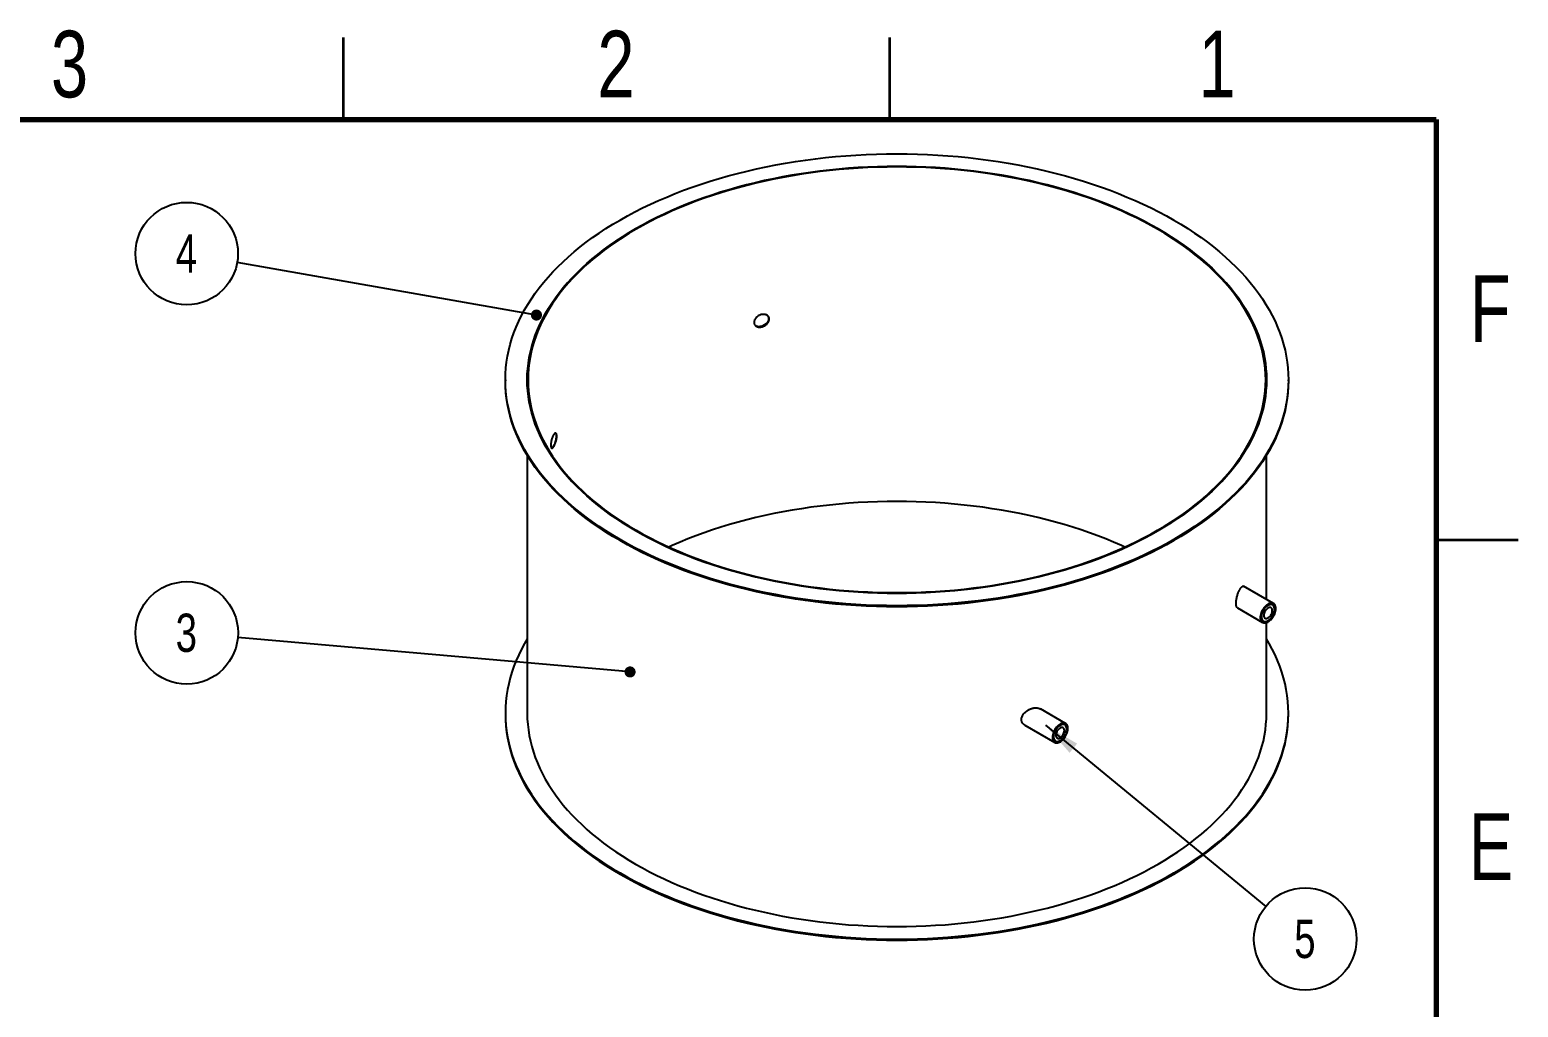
# Model space of a CAD drawing. Header units: millimetres. Extents: x 2 to 418, y 2 to 295.
# Drawn here: x 281.3 to 417.5, y 205.7 to 295.2 of the extents above; entities that cross this region are included whole.
import ezdxf

# ---------------------------------------------------------------- set-up
doc = ezdxf.new("R2010")
doc.units = ezdxf.units.MM
doc.layers.add('RED_DIMENSION', color=1, linetype='Continuous')
doc.styles.add('SLDTEXTSTYLE0', font='TXT', dxfattribs={"width": 0.75})
doc.dimstyles.new('SLDDIMSTYLE0', dxfattribs={"dimtxt": 0.18, "dimasz": 1.016, "dimexe": 0, "dimexo": 0.0625, "dimgap": 0, "dimtad": 0, "dimtih": 1, "dimtoh": 1, "dimdec": 0, "dimrnd": 1e-09, "dimzin": 0, "dimdsep": 46, "dimtxsty": 'Standard', "dimblk1": 'DOT', "dimblk2": 'DOT', "dimsah": 1, "dimcen": 0.09, "dimadec": 0, "dimazin": 0, "dimtfac": 1.016, "dimtdec": 0, "dimtofl": 0, "dimtmove": 0, "dimatfit": 3, "dimldrblk": 'DOT', "dimfxl": 0, "dimfrac": 2, "dimtolj": 1, "dimtzin": 0, "dimarcsym": 0})
doc.dimstyles.new('SLDDIMSTYLE1', dxfattribs={"dimtxt": 0.18, "dimasz": 3.302, "dimexe": 0, "dimexo": 0.0625, "dimgap": 0, "dimtad": 0, "dimtih": 1, "dimtoh": 1, "dimdec": 0, "dimrnd": 1e-09, "dimzin": 0, "dimdsep": 46, "dimtxsty": 'Standard', "dimsah": 1, "dimcen": 0.09, "dimadec": 0, "dimazin": 0, "dimtfac": 3.302, "dimtdec": 0, "dimtofl": 0, "dimtmove": 0, "dimatfit": 3, "dimfxl": 0, "dimfrac": 2, "dimtolj": 1, "dimtzin": 0, "dimarcsym": 0})

# ---------------------------------------------------------------- blocks, each defined once
blk = doc.blocks.new('SW_NOTE_2')
at = {"layer": 'RED_DIMENSION', "color": 0}
blk.add_circle((-4.62, 0.81), 4.69, dxfattribs=at)
at = {"layer": 'RED_DIMENSION', "color": 0, "insert": (-4.66, 2.57), "char_height": 3.5, "attachment_point": 2, "style": 'SLDTEXTSTYLE0'}
blk.add_mtext('4', dxfattribs=at)
blk = doc.blocks.new('_DOT')
at = {"color": 0, "linetype": 'ByBlock', "lineweight": -2}
blk.add_line((-0.5, 0), (-1, 0), dxfattribs=at)
at = {"color": 0, "linetype": 'ByBlock', "const_width": 0.5}
blk.add_lwpolyline([(-0.25, 0, 1), (0.25, 0, 1)], format="xyb", close=True, dxfattribs=at)
blk = doc.blocks.new('SW_NOTE_3')
at = {"layer": 'RED_DIMENSION', "color": 0}
blk.add_circle((-4.67, 0.41), 4.69, dxfattribs=at)
at = {"layer": 'RED_DIMENSION', "color": 0, "insert": (-4.71, 2.17), "char_height": 3.5, "attachment_point": 2, "style": 'SLDTEXTSTYLE0'}
blk.add_mtext('3', dxfattribs=at)
blk = doc.blocks.new('SW_NOTE_4')
at = {"layer": 'RED_DIMENSION', "color": 0}
blk.add_circle((3.62, -2.98), 4.69, dxfattribs=at)
at = {"layer": 'RED_DIMENSION', "color": 0, "insert": (3.59, -1.22), "char_height": 3.5, "attachment_point": 2, "style": 'SLDTEXTSTYLE0'}
blk.add_mtext('5', dxfattribs=at)

msp = doc.modelspace()

# ---------------------------------------------------------------- linework, layer by layer
at = {"color": 7, "linetype": 'Continuous', "lineweight": 35}
for p, q in [((310, 287), (310, 294.5)), ((360, 287), (360, 294.5)), ((410, 248.5), (417.5, 248.5))]:
    msp.add_line(p, q, dxfattribs=at)
at = {"color": 7, "linetype": 'Continuous', "lineweight": 70}
for p, q in [((10, 287), (410, 287)), ((410, 287), (410, 10))]:
    msp.add_line(p, q, dxfattribs=at)
at = {"color": 7, "linetype": 'Continuous', "lineweight": 25}
for p, q in [((324.81522, 263.16348), (324.81522, 263.06142)), ((396.46522, 263.06142), (396.46522, 263.16349)), ((326.81522, 256.24795), (326.81522, 232.64527)), ((394.46522, 243.05446), (394.46522, 256.24795)), ((395.10474, 242.68528), (392.37298, 244.26229)), ((391.80652, 242.27996), (394.10482, 240.95318)), ((394.46522, 232.64527), (394.46522, 240.93819)), ((376.08356, 231.70459), (373.78527, 233.03137)), ((324.81522, 232.64527), (324.81522, 232.5432)), ((372.35189, 231.5495), (375.08365, 229.97249)), ((396.46522, 232.5432), (396.46522, 232.64527))]:
    msp.add_line(p, q, dxfattribs=at)
at = {"color": 7, "linetype": 'Continuous', "lineweight": 25, "flags": 128}
for points in [[(335.30812, 277.78739), (335.97992, 278.16519), (336.66862, 278.53271), (337.37375, 278.88969), (338.09482, 279.2359), (338.83134, 279.57109), (339.58282, 279.89503), (340.34872, 280.20751), (341.12853, 280.50831), (341.92171, 280.79722), (342.72772, 281.07404), (343.54601, 281.33859), (344.37601, 281.59069), (345.21716, 281.83015), (346.06888, 282.05682), (346.93059, 282.27054), (347.80169, 282.47117), (348.68159, 282.65857), (349.56969, 282.8326), (350.46537, 282.99315), (351.36803, 283.14012), (352.27704, 283.27339), (353.19179, 283.39288), (354.11163, 283.49851), (355.03596, 283.5902), (355.96412, 283.66788), (356.89549, 283.73152), (357.82943, 283.78106), (358.76529, 283.81647), (359.70243, 283.83773), (360.64022, 283.84482), (361.57801, 283.83773), (362.51516, 283.81647), (363.45102, 283.78106), (364.38495, 283.73152), (365.31632, 283.66789), (366.24449, 283.5902), (367.16881, 283.49851), (368.08866, 283.39288), (369.0034, 283.27339), (369.91241, 283.14012), (370.81507, 282.99315), (371.71076, 282.8326), (372.59885, 282.65857), (373.47875, 282.47117), (374.34986, 282.27054), (375.21156, 282.05682), (376.06328, 281.83015), (376.90443, 281.59069), (377.73444, 281.33859), (378.55272, 281.07404), (379.35873, 280.79722), (380.15192, 280.50831), (380.93173, 280.20751), (381.69763, 279.89503), (382.4491, 279.57109), (383.18563, 279.2359), (383.9067, 278.88969), (384.61183, 278.53271), (385.30052, 278.16519), (385.97232, 277.7874), (386.62676, 277.39957), (387.26338, 277.002), (387.88177, 276.59494), (388.48148, 276.17867), (389.0621, 275.75348), (389.62326, 275.31967), (390.16454, 274.87752), (390.6856, 274.42735), (391.18606, 273.96945), (391.66558, 273.50415), (392.12385, 273.03176), (392.56053, 272.55261), (392.97534, 272.06703), (393.36799, 271.57534), (393.73821, 271.07789), (394.08574, 270.57501), (394.41035, 270.06705), (394.71182, 269.55437), (394.98994, 269.0373), (395.24452, 268.51621), (395.47537, 267.99145), (395.68236, 267.46338), (395.86533, 266.93236), (396.02416, 266.39876), (396.15873, 265.86294), (396.26897, 265.32527), (396.35479, 264.78612), (396.41613, 264.24586), (396.45295, 263.70486), (396.46522, 263.16349), (396.45295, 262.62211), (396.41612, 262.08111), (396.35479, 261.54085), (396.26897, 261.0017), (396.15873, 260.46403), (396.02416, 259.92821), (395.86533, 259.39461), (395.68236, 258.86359), (395.47537, 258.33552), (395.24452, 257.81076), (394.98994, 257.28967), (394.71182, 256.7726), (394.41035, 256.25991), (394.08574, 255.75196), (393.73821, 255.24908), (393.36799, 254.75163), (392.97534, 254.25994), (392.56053, 253.77436), (392.12385, 253.29521), (391.66558, 252.82282), (391.18606, 252.35752), (390.68559, 251.89962), (390.16454, 251.44945), (389.62326, 251.0073), (389.06211, 250.57349), (388.48148, 250.1483), (387.88177, 249.73203), (387.26338, 249.32497), (386.62676, 248.9274), (385.97232, 248.53957), (385.30052, 248.16178), (384.61183, 247.79426), (383.9067, 247.43728), (383.18563, 247.09107), (382.4491, 246.75588), (381.69763, 246.43193), (380.93173, 246.11946), (380.15191, 245.81866), (379.35873, 245.52975), (378.55272, 245.25293), (377.73444, 244.98838), (376.90443, 244.73628), (376.06328, 244.49682), (375.21156, 244.27015), (374.34986, 244.05642), (373.47875, 243.8558), (372.59885, 243.6684), (371.71075, 243.49437), (370.81507, 243.33382), (369.91241, 243.18685), (369.0034, 243.05358), (368.08866, 242.93409), (367.16881, 242.82846), (366.24449, 242.73677), (365.31632, 242.65908), (364.38495, 242.59545), (363.45102, 242.54591), (362.51516, 242.5105), (361.57801, 242.48924), (360.64022, 242.48215), (359.70243, 242.48924), (358.76529, 242.5105), (357.82942, 242.54591), (356.89549, 242.59545), (355.96412, 242.65908), (355.03596, 242.73677), (354.11163, 242.82846), (353.19179, 242.93409), (352.27704, 243.05358), (351.36803, 243.18685), (350.46537, 243.33381), (349.56969, 243.49437), (348.68159, 243.6684), (347.80169, 243.8558), (346.93059, 244.05643), (346.06888, 244.27015), (345.21716, 244.49682), (344.37601, 244.73628), (343.54601, 244.98838), (342.72772, 245.25292), (341.92171, 245.52975), (341.12853, 245.81866), (340.34872, 246.11946), (339.58282, 246.43194), (338.83134, 246.75588), (338.09482, 247.09107), (337.37374, 247.43728), (336.66862, 247.79426), (335.97992, 248.16178), (335.30812, 248.53957), (334.65368, 248.92739), (334.01706, 249.32497), (333.39868, 249.73203), (332.79897, 250.1483), (332.21834, 250.57349), (331.65719, 251.0073), (331.1159, 251.44945), (330.59485, 251.89962), (330.09439, 252.35752), (329.61486, 252.82282), (329.1566, 253.29521), (328.71991, 253.77436), (328.30511, 254.25994), (327.91246, 254.75163), (327.54224, 255.24908), (327.1947, 255.75196), (326.87009, 256.25991), (326.56862, 256.7726), (326.2905, 257.28967), (326.03593, 257.81076), (325.80507, 258.33552), (325.59808, 258.86359), (325.41511, 259.39461), (325.25629, 259.92821), (325.12171, 260.46403), (325.01148, 261.0017), (324.92566, 261.54085), (324.86432, 262.08111), (324.8275, 262.62211), (324.81522, 263.16348), (324.8275, 263.70486), (324.86432, 264.24586), (324.92566, 264.78612), (325.01148, 265.32527), (325.12171, 265.86294), (325.25629, 266.39876), (325.41511, 266.93236), (325.59808, 267.46338), (325.80507, 267.99145), (326.03593, 268.51621), (326.2905, 269.0373), (326.56862, 269.55437), (326.87009, 270.06706), (327.1947, 270.57501), (327.54224, 271.07789), (327.91246, 271.57534), (328.3051, 272.06703), (328.71991, 272.55261), (329.1566, 273.03176), (329.61486, 273.50415), (330.09439, 273.96945), (330.59485, 274.42735), (331.1159, 274.87752), (331.65719, 275.31967), (332.21834, 275.75348), (332.79897, 276.17867), (333.39868, 276.59494), (334.01706, 277.002), (334.65368, 277.39957), (335.30812, 277.78739)], [(336.72234, 249.35598), (336.10443, 249.72215), (335.50335, 250.09753), (334.91949, 250.48187), (334.35326, 250.8749), (333.80505, 251.27635), (333.27522, 251.68594), (332.76415, 252.10341), (332.27219, 252.52845), (331.79967, 252.96078), (331.34691, 253.40011), (330.91423, 253.84612), (330.50193, 254.29852), (330.11028, 254.757), (329.73955, 255.22124), (329.39, 255.69092), (329.06186, 256.16572), (328.75537, 256.64532), (328.47073, 257.12938), (328.20815, 257.61759), (327.96778, 258.10959), (327.74981, 258.60505), (327.55438, 259.10364), (327.38162, 259.60502), (327.23166, 260.10883), (327.1046, 260.61473), (327.00052, 261.12238), (326.91949, 261.63143), (326.86158, 262.14153), (326.82681, 262.65233), (326.81522, 263.16348), (326.82681, 263.67463), (326.86158, 264.18544), (326.91949, 264.69554), (327.00052, 265.20459), (327.1046, 265.71224), (327.23166, 266.21814), (327.38163, 266.72195), (327.55438, 267.22333), (327.74981, 267.72192), (327.96778, 268.21738), (328.20814, 268.70938), (328.47073, 269.19758), (328.75537, 269.68165), (329.06186, 270.16125), (329.39, 270.63605), (329.73955, 271.10573), (330.11027, 271.56997), (330.50193, 272.02845), (330.91423, 272.48085), (331.34691, 272.92686), (331.79967, 273.36619), (332.27219, 273.79852), (332.76415, 274.22356), (333.27522, 274.64102), (333.80505, 275.05062), (334.35326, 275.45207), (334.91949, 275.8451), (335.50335, 276.22944), (336.10443, 276.60482), (336.72234, 276.97099), (337.35663, 277.32769), (338.00688, 277.67469), (338.67264, 278.01175), (339.35346, 278.33862), (340.04887, 278.6551), (340.75839, 278.96096), (341.48153, 279.256), (342.21781, 279.54), (342.96671, 279.81278), (343.72772, 280.07415), (344.50033, 280.32393), (345.28399, 280.56195), (346.07818, 280.78805), (346.88236, 281.00206), (347.69596, 281.20385), (348.51843, 281.39328), (349.34921, 281.57022), (350.18772, 281.73453), (351.0334, 281.88613), (351.88567, 282.02488), (352.74393, 282.15072), (353.60761, 282.26354), (354.47611, 282.36326), (355.34883, 282.44983), (356.22517, 282.52319), (357.10455, 282.58327), (357.98634, 282.63005), (358.86996, 282.66348), (359.75479, 282.68355), (360.64022, 282.69024), (361.52566, 282.68355), (362.41049, 282.66348), (363.2941, 282.63005), (364.1759, 282.58327), (365.05527, 282.52319), (365.93162, 282.44984), (366.80434, 282.36326), (367.67283, 282.26353), (368.53651, 282.15072), (369.39478, 282.02488), (370.24704, 281.88612), (371.09272, 281.73453), (371.93124, 281.57022), (372.76202, 281.39328), (373.58449, 281.20386), (374.39809, 281.00206), (375.20226, 280.78805), (375.99645, 280.56195), (376.78012, 280.32393), (377.55272, 280.07415), (378.31373, 279.81278), (379.06264, 279.54), (379.79891, 279.256), (380.52206, 278.96096), (381.23158, 278.6551), (381.92699, 278.33863), (382.6078, 278.01175), (383.27356, 277.67469), (383.92382, 277.32769), (384.55811, 276.97099), (385.17601, 276.60482), (385.77709, 276.22943), (386.36095, 275.8451), (386.92719, 275.45207), (387.4754, 275.05062), (388.00522, 274.64102), (388.51629, 274.22356), (389.00825, 273.79852), (389.48077, 273.36619), (389.93353, 272.92686), (390.36621, 272.48085), (390.77852, 272.02845), (391.17017, 271.56997), (391.5409, 271.10573), (391.89045, 270.63605), (392.21858, 270.16125), (392.52507, 269.68165), (392.80971, 269.19758), (393.0723, 268.70938), (393.31266, 268.21738), (393.53063, 267.72192), (393.72606, 267.22333), (393.89882, 266.72195), (394.04878, 266.21814), (394.17584, 265.71224), (394.27993, 265.20459), (394.36095, 264.69554), (394.41887, 264.18544), (394.45363, 263.67464), (394.46522, 263.16348), (394.45363, 262.65233), (394.41887, 262.14153), (394.36095, 261.63143), (394.27993, 261.12238), (394.17584, 260.61473), (394.04878, 260.10883), (393.89882, 259.60501), (393.72606, 259.10364), (393.53063, 258.60505), (393.31266, 258.10959), (393.0723, 257.61759), (392.80971, 257.12938), (392.52507, 256.64532), (392.21858, 256.16572), (391.89045, 255.69092), (391.5409, 255.22124), (391.17017, 254.757), (390.77852, 254.29852), (390.36621, 253.84612), (389.93353, 253.40011), (389.48077, 252.96078), (389.00825, 252.52845), (388.51629, 252.10341), (388.00522, 251.68595), (387.4754, 251.27635), (386.92718, 250.8749), (386.36095, 250.48187), (385.7771, 250.09753), (385.17601, 249.72215), (384.55811, 249.35598), (383.92382, 248.99928), (383.27356, 248.65228), (382.6078, 248.31522), (381.92698, 247.98834), (381.23158, 247.67187), (380.52206, 247.36601), (379.79891, 247.07097), (379.06264, 246.78697), (378.31374, 246.51419), (377.55272, 246.25282), (376.78012, 246.00304), (375.99645, 245.76502), (375.20226, 245.53892), (374.39809, 245.3249), (373.58449, 245.12311), (372.76202, 244.93369), (371.93124, 244.75675), (371.09272, 244.59244), (370.24704, 244.44084), (369.39478, 244.30209), (368.53651, 244.17625), (367.67283, 244.06343), (366.80434, 243.9637), (365.93162, 243.87713), (365.05527, 243.80378), (364.1759, 243.7437), (363.2941, 243.69692), (362.41049, 243.66349), (361.52566, 243.64342), (360.64022, 243.63673), (359.75479, 243.64342), (358.86996, 243.66349), (357.98634, 243.69692), (357.10455, 243.7437), (356.22517, 243.80378), (355.34883, 243.87713), (354.47611, 243.96371), (353.60761, 244.06343), (352.74393, 244.17625), (351.88567, 244.30209), (351.0334, 244.44084), (350.18772, 244.59243), (349.34921, 244.75675), (348.51843, 244.93369), (347.69596, 245.12311), (346.88236, 245.3249), (346.07819, 245.53892), (345.28399, 245.76502), (344.50033, 246.00304), (343.72772, 246.25282), (342.96671, 246.51419), (342.21781, 246.78697), (341.48153, 247.07097), (340.75839, 247.36601), (340.04887, 247.67187), (339.35346, 247.98834), (338.67264, 248.31522), (338.00688, 248.65228), (337.35663, 248.99928), (336.72234, 249.35598)], [(384.55811, 249.35598), (385.17601, 249.72215), (385.7771, 250.09753), (386.36095, 250.48187), (386.92718, 250.8749), (387.4754, 251.27635), (388.00522, 251.68595), (388.51629, 252.10341), (389.00825, 252.52845), (389.48077, 252.96078), (389.93353, 253.40011), (390.36621, 253.84612), (390.77852, 254.29852), (391.17017, 254.757), (391.5409, 255.22124), (391.89045, 255.69092), (392.21858, 256.16572), (392.52507, 256.64532), (392.80971, 257.12938), (393.0723, 257.61759), (393.31266, 258.10959), (393.53063, 258.60505), (393.72606, 259.10364), (393.89882, 259.60501), (394.04878, 260.10883), (394.17584, 260.61473), (394.27993, 261.12238), (394.36095, 261.63143), (394.41887, 262.14153), (394.45363, 262.65233), (394.46522, 263.16348), (394.45363, 263.67464), (394.41887, 264.18544), (394.36095, 264.69554), (394.27993, 265.20459), (394.17584, 265.71224), (394.04878, 266.21814), (393.89882, 266.72195), (393.72606, 267.22333), (393.53063, 267.72192), (393.31266, 268.21738), (393.0723, 268.70938), (392.80971, 269.19758), (392.52507, 269.68165), (392.21858, 270.16125), (391.89045, 270.63605), (391.5409, 271.10573), (391.17017, 271.56997), (390.77852, 272.02845), (390.36621, 272.48085), (389.93353, 272.92686), (389.48077, 273.36619), (389.00825, 273.79852), (388.51629, 274.22356), (388.00522, 274.64102), (387.4754, 275.05062), (386.92719, 275.45207), (386.36095, 275.8451), (385.77709, 276.22943), (385.17601, 276.60482), (384.55811, 276.97099), (383.92382, 277.32769), (383.27356, 277.67469), (382.6078, 278.01175), (381.92699, 278.33863), (381.23158, 278.6551), (380.52206, 278.96096), (379.79891, 279.256), (379.06264, 279.54), (378.31373, 279.81278), (377.55272, 280.07415), (376.78012, 280.32393), (375.99645, 280.56195), (375.20226, 280.78805), (374.39809, 281.00206), (373.58449, 281.20386), (372.76202, 281.39328), (371.93124, 281.57022), (371.09272, 281.73453), (370.24704, 281.88612), (369.39478, 282.02488), (368.53651, 282.15072), (367.67283, 282.26353), (366.80434, 282.36326), (365.93162, 282.44984), (365.05527, 282.52319), (364.1759, 282.58327), (363.2941, 282.63005), (362.41049, 282.66348), (361.52566, 282.68355), (360.64022, 282.69024), (359.75479, 282.68355), (358.86996, 282.66348), (357.98634, 282.63005), (357.10455, 282.58327), (356.22517, 282.52319), (355.34883, 282.44983), (354.47611, 282.36326), (353.60761, 282.26354), (352.74393, 282.15072), (351.88567, 282.02488), (351.0334, 281.88613), (350.18772, 281.73453), (349.34921, 281.57022), (348.51843, 281.39328), (347.69596, 281.20385), (346.88236, 281.00206), (346.07818, 280.78805), (345.28399, 280.56195), (344.50033, 280.32393), (343.72772, 280.07415), (342.96671, 279.81278), (342.21781, 279.54), (341.48153, 279.256), (340.75839, 278.96096), (340.04887, 278.6551), (339.35346, 278.33862), (338.67264, 278.01175), (338.00688, 277.67469), (337.35663, 277.32769), (336.72234, 276.97099), (336.10443, 276.60482), (335.50335, 276.22944), (334.91949, 275.8451), (334.35326, 275.45207), (333.80505, 275.05062), (333.27522, 274.64102), (332.76415, 274.22356), (332.27219, 273.79852), (331.79967, 273.36619), (331.34691, 272.92686), (330.91423, 272.48085), (330.50193, 272.02845), (330.11027, 271.56997), (329.73955, 271.10573), (329.39, 270.63605), (329.06186, 270.16125), (328.75537, 269.68165), (328.47073, 269.19758), (328.20814, 268.70938), (327.96778, 268.21738), (327.74981, 267.72192), (327.55438, 267.22333), (327.38163, 266.72195), (327.23166, 266.21814), (327.1046, 265.71224), (327.00052, 265.20459), (326.91949, 264.69554), (326.86158, 264.18544), (326.82681, 263.67463), (326.81522, 263.16348), (326.82681, 262.65233), (326.86158, 262.14153), (326.91949, 261.63143), (327.00052, 261.12238), (327.1046, 260.61473), (327.23166, 260.10883), (327.38162, 259.60502), (327.55438, 259.10364), (327.74981, 258.60505), (327.96778, 258.10959), (328.20815, 257.61759), (328.47073, 257.12938), (328.75537, 256.64532), (329.06186, 256.16572), (329.39, 255.69092), (329.73955, 255.22124), (330.11028, 254.757), (330.50193, 254.29852), (330.91423, 253.84612), (331.34691, 253.40011), (331.79967, 252.96078), (332.27219, 252.52845), (332.76415, 252.10341), (333.27522, 251.68594), (333.80505, 251.27635), (334.35326, 250.8749), (334.91949, 250.48187), (335.50335, 250.09753), (336.10443, 249.72215), (336.72234, 249.35598), (337.35663, 248.99928), (338.00688, 248.65228), (338.67264, 248.31522), (339.35346, 247.98834), (340.04887, 247.67187), (340.75839, 247.36601), (341.48153, 247.07097), (342.21781, 246.78697), (342.96671, 246.51419), (343.72772, 246.25282), (344.50033, 246.00304), (345.28399, 245.76502), (346.07819, 245.53892), (346.88236, 245.3249), (347.69596, 245.12311), (348.51843, 244.93369), (349.34921, 244.75675), (350.18772, 244.59243), (351.0334, 244.44084), (351.88567, 244.30209), (352.74393, 244.17625), (353.60761, 244.06343), (354.47611, 243.96371), (355.34883, 243.87713), (356.22517, 243.80378), (357.10455, 243.7437), (357.98634, 243.69692), (358.86996, 243.66349), (359.75479, 243.64342), (360.64022, 243.63673), (361.52566, 243.64342), (362.41049, 243.66349), (363.2941, 243.69692), (364.1759, 243.7437), (365.05527, 243.80378), (365.93162, 243.87713), (366.80434, 243.9637), (367.67283, 244.06343), (368.53651, 244.17625), (369.39478, 244.30209), (370.24704, 244.44084), (371.09272, 244.59244), (371.93124, 244.75675), (372.76202, 244.93369), (373.58449, 245.12311), (374.39809, 245.3249), (375.20226, 245.53892), (375.99645, 245.76502), (376.78012, 246.00304), (377.55272, 246.25282), (378.31374, 246.51419), (379.06264, 246.78697), (379.79891, 247.07097), (380.52206, 247.36601), (381.23158, 247.67187), (381.92698, 247.98834), (382.6078, 248.31522), (383.27356, 248.65228), (383.92382, 248.99928), (384.55811, 249.35598)], [(336.77537, 249.3866), (337.40825, 249.03068), (338.05707, 248.68445), (338.72135, 248.34815), (339.40066, 248.02199), (340.09452, 247.70622), (340.80247, 247.40103), (341.52401, 247.10665), (342.25866, 246.82328), (343.0059, 246.5511), (343.76522, 246.29031), (344.53611, 246.04109), (345.31804, 245.80359), (346.11047, 245.578), (346.91286, 245.36446), (347.72466, 245.16311), (348.5453, 244.97411), (349.37424, 244.79757), (350.2109, 244.63361), (351.0547, 244.48236), (351.90508, 244.34391), (352.76144, 244.21835), (353.6232, 244.10578), (354.48977, 244.00628), (355.36056, 243.9199), (356.23496, 243.84671), (357.11239, 243.78676), (357.99223, 243.74009), (358.87388, 243.70673), (359.75675, 243.6867), (360.64022, 243.68002), (361.52369, 243.6867), (362.40656, 243.70673), (363.28822, 243.74009), (364.16806, 243.78676), (365.04548, 243.84671), (365.91989, 243.9199), (366.79067, 244.00628), (367.65724, 244.10579), (368.519, 244.21835), (369.37536, 244.34391), (370.22574, 244.48236), (371.06955, 244.63361), (371.9062, 244.79757), (372.73514, 244.97411), (373.55579, 245.16311), (374.36758, 245.36446), (375.16997, 245.578), (375.9624, 245.80359), (376.74433, 246.04109), (377.51522, 246.29031), (378.27455, 246.5511), (379.02179, 246.82328), (379.75643, 247.10665), (380.47797, 247.40103), (381.18592, 247.70622), (381.87979, 248.02199), (382.55909, 248.34815), (383.22338, 248.68445), (383.87219, 249.03068), (384.50508, 249.3866), (385.12161, 249.75196), (385.72136, 250.1265), (386.30392, 250.50999), (386.8689, 250.90215), (387.4159, 251.30271), (387.94455, 251.71139), (388.45448, 252.12793), (388.94535, 252.55203), (389.41683, 252.9834), (389.86858, 253.42175), (390.3003, 253.86678), (390.71169, 254.31818), (391.10248, 254.77564), (391.47238, 255.23885), (391.82116, 255.70749), (392.14856, 256.18124), (392.45437, 256.65977), (392.73838, 257.14276), (393.00039, 257.62988), (393.24022, 258.12079), (393.45771, 258.61516), (393.6527, 259.11265), (393.82508, 259.61291), (393.9747, 260.1156), (394.10149, 260.62038), (394.20533, 261.12691), (394.28618, 261.63483), (394.34397, 262.1438), (394.37866, 262.65347), (394.39022, 263.16348), (394.37866, 263.6735), (394.34397, 264.18317), (394.28618, 264.69214), (394.20534, 265.20006), (394.10149, 265.70659), (393.9747, 266.21137), (393.82508, 266.71406), (393.6527, 267.21432), (393.45771, 267.71181), (393.24022, 268.20618), (393.00039, 268.69709), (392.73838, 269.1842), (392.45437, 269.6672), (392.14856, 270.14573), (391.82116, 270.61948), (391.47238, 271.08812), (391.10248, 271.55133), (390.71169, 272.00879), (390.3003, 272.46019), (389.86858, 272.90521), (389.41683, 273.34356), (388.94535, 273.77494), (388.45448, 274.19904), (387.94455, 274.61557), (387.4159, 275.02426), (386.8689, 275.42482), (386.30392, 275.81698), (385.72136, 276.20046), (385.12161, 276.57501), (384.50508, 276.94037), (383.87219, 277.29629), (383.22338, 277.64252), (382.55909, 277.97882), (381.87979, 278.30498), (381.18592, 278.62075), (380.47797, 278.92593), (379.75643, 279.22031), (379.02179, 279.50369), (378.27455, 279.77587), (377.51522, 280.03666), (376.74433, 280.28588), (375.9624, 280.52338), (375.16997, 280.74897), (374.36758, 280.96251), (373.55579, 281.16386), (372.73514, 281.35286), (371.9062, 281.5294), (371.06955, 281.69336), (370.22574, 281.84461), (369.37537, 281.98306), (368.519, 282.10862), (367.65724, 282.22118), (366.79067, 282.32069), (365.91989, 282.40707), (365.04548, 282.48026), (364.16806, 282.54021), (363.28822, 282.58688), (362.40656, 282.62024), (361.52369, 282.64027), (360.64022, 282.64694), (359.75675, 282.64027), (358.87388, 282.62024), (357.99223, 282.58688), (357.11239, 282.54021), (356.23496, 282.48026), (355.36056, 282.40707), (354.48977, 282.32069), (353.6232, 282.22118), (352.76144, 282.10861), (351.90508, 281.98306), (351.05471, 281.84461), (350.2109, 281.69336), (349.37424, 281.5294), (348.5453, 281.35286), (347.72466, 281.16385), (346.91286, 280.96251), (346.11047, 280.74897), (345.31804, 280.52337), (344.53611, 280.28588), (343.76522, 280.03666), (343.0059, 279.77586), (342.25866, 279.50369), (341.52401, 279.22031), (340.80247, 278.92594), (340.09452, 278.62075), (339.40066, 278.30498), (338.72135, 277.97882), (338.05706, 277.64252), (337.40826, 277.29629), (336.77537, 276.94037), (336.15884, 276.57501), (335.55908, 276.20046), (334.97652, 275.81698), (334.41155, 275.42482), (333.86455, 275.02426), (333.3359, 274.61558), (332.82596, 274.19904), (332.33509, 273.77494), (331.86362, 273.34356), (331.41186, 272.90522), (330.98014, 272.46019), (330.56875, 272.00879), (330.17797, 271.55133), (329.80806, 271.08812), (329.45929, 270.61948), (329.13188, 270.14573), (328.82607, 269.6672), (328.54206, 269.18421), (328.28006, 268.69709), (328.04023, 268.20618), (327.82274, 267.71181), (327.62774, 267.21432), (327.45537, 266.71406), (327.30574, 266.21137), (327.17896, 265.70659), (327.07511, 265.20006), (326.99426, 264.69214), (326.93648, 264.18317), (326.90179, 263.6735), (326.89022, 263.16348), (326.90179, 262.65347), (326.93648, 262.1438), (326.99426, 261.63483), (327.07511, 261.12691), (327.17896, 260.62038), (327.30574, 260.1156), (327.45537, 259.61291), (327.62774, 259.11265), (327.82274, 258.61516), (328.04023, 258.12079), (328.28006, 257.62988), (328.54206, 257.14276), (328.82607, 256.65977), (329.13188, 256.18124), (329.45929, 255.70749), (329.80806, 255.23885), (330.17797, 254.77564), (330.56875, 254.31818), (330.98014, 253.86678), (331.41187, 253.42175), (331.86362, 252.9834), (332.33509, 252.55203), (332.82596, 252.12793), (333.3359, 251.71139), (333.86455, 251.30271), (334.41155, 250.90215), (334.97652, 250.50999), (335.55909, 250.12651), (336.15884, 249.75196), (336.77537, 249.3866)], [(396.46522, 263.06142), (396.45295, 262.52004), (396.41612, 261.97904), (396.35479, 261.43878), (396.26897, 260.89963), (396.15873, 260.36196), (396.02416, 259.82614), (395.86533, 259.29254), (395.68236, 258.76153), (395.47537, 258.23346), (395.24452, 257.70869), (394.98994, 257.1876), (394.71182, 256.67053), (394.41035, 256.15785), (394.08574, 255.64989), (393.73821, 255.14701), (393.36799, 254.64956), (392.97534, 254.15787), (392.56053, 253.67229), (392.12385, 253.19314), (391.66558, 252.72075), (391.18606, 252.25545), (390.68559, 251.79756), (390.16454, 251.34738), (389.62326, 250.90523), (389.06211, 250.47142), (388.48148, 250.04623), (387.88177, 249.62997), (387.26338, 249.2229), (386.62676, 248.82533), (385.97232, 248.43751), (385.30052, 248.05971), (384.61183, 247.69219), (383.9067, 247.33521), (383.18563, 246.989), (382.4491, 246.65381), (381.69763, 246.32987), (380.93173, 246.01739), (380.15191, 245.71659), (379.35873, 245.42768), (378.55272, 245.15086), (377.73444, 244.88631), (376.90443, 244.63421), (376.06328, 244.39475), (375.21156, 244.16808), (374.34986, 243.95436), (373.47875, 243.75373), (372.59885, 243.56634), (371.71075, 243.3923), (370.81507, 243.23175), (369.91241, 243.08478), (369.0034, 242.95151), (368.08866, 242.83202), (367.16881, 242.7264), (366.24449, 242.63471), (365.31632, 242.55702), (364.38495, 242.49338), (363.45102, 242.44384), (362.51516, 242.40843), (361.57801, 242.38717), (360.64022, 242.38009), (359.70243, 242.38717), (358.76529, 242.40843), (357.82942, 242.44384), (356.89549, 242.49338), (355.96412, 242.55702), (355.03596, 242.63471), (354.11163, 242.7264), (353.19179, 242.83202), (352.27704, 242.95151), (351.36803, 243.08478), (350.46537, 243.23175), (349.56969, 243.3923), (348.68159, 243.56633), (347.80169, 243.75373), (346.93059, 243.95436), (346.06888, 244.16808), (345.21716, 244.39475), (344.37601, 244.63422), (343.54601, 244.88631), (342.72772, 245.15086), (341.92171, 245.42768), (341.12853, 245.71659), (340.34872, 246.01739), (339.58282, 246.32987), (338.83134, 246.65381), (338.09482, 246.989), (337.37374, 247.33521), (336.66862, 247.69219), (335.97992, 248.05971), (335.30812, 248.43751), (334.65368, 248.82533), (334.01706, 249.2229), (333.39868, 249.62997), (332.79897, 250.04623), (332.21834, 250.47142), (331.65719, 250.90523), (331.1159, 251.34738), (330.59485, 251.79756), (330.09439, 252.25545), (329.61486, 252.72075), (329.1566, 253.19314), (328.71991, 253.67229), (328.30511, 254.15787), (327.91246, 254.64956), (327.54224, 255.14701), (327.1947, 255.64989), (326.87009, 256.15785), (326.56862, 256.67053), (326.2905, 257.1876), (326.03593, 257.70869), (325.80507, 258.23346), (325.59808, 258.76153), (325.41511, 259.29254), (325.25629, 259.82614), (325.12171, 260.36196), (325.01148, 260.89963), (324.92566, 261.43878), (324.86432, 261.97904), (324.8275, 262.52004), (324.81522, 263.06142)], [(381.51386, 247.85334), (381.18592, 248.00047), (380.47797, 248.30565), (379.75643, 248.60003), (379.02179, 248.88341), (378.27455, 249.15558), (377.51522, 249.41638), (376.74433, 249.6656), (375.9624, 249.90309), (375.16997, 250.12869), (374.36758, 250.34223), (373.55579, 250.54357), (372.73514, 250.73258), (371.9062, 250.90912), (371.06955, 251.07308), (370.22574, 251.22433), (369.37537, 251.36278), (368.519, 251.48834), (367.65724, 251.6009), (366.79067, 251.70041), (365.91989, 251.78679), (365.04548, 251.85998), (364.16806, 251.91993), (363.28822, 251.9666), (362.40656, 251.99996), (361.52369, 252.01999), (360.64022, 252.02666), (359.75675, 252.01999), (358.87388, 251.99996), (357.99223, 251.9666), (357.11239, 251.91993), (356.23496, 251.85998), (355.36056, 251.78679), (354.48977, 251.70041), (353.6232, 251.6009), (352.76144, 251.48833), (351.90508, 251.36278), (351.05471, 251.22433), (350.2109, 251.07308), (349.37424, 250.90912), (348.5453, 250.73258), (347.72466, 250.54357), (346.91286, 250.34223), (346.11047, 250.12869), (345.31804, 249.90309), (344.53611, 249.6656), (343.76522, 249.41638), (343.0059, 249.15558), (342.25866, 248.88341), (341.52401, 248.60003), (340.80247, 248.30565), (340.09452, 248.00047), (339.76658, 247.85334)], [(395.31188, 242.22743), (395.30558, 242.33263), (395.28676, 242.42866), (395.25578, 242.51381), (395.21317, 242.58657), (395.15972, 242.64564), (395.09635, 242.68996), (395.02422, 242.71874), (394.9446, 242.73147), (394.85892, 242.72792), (394.7687, 242.70816), (394.67556, 242.67253), (394.58115, 242.62167), (394.48717, 242.5565), (394.39528, 242.47817), (394.30713, 242.38808), (394.2243, 242.28784), (394.14825, 242.17924), (394.08035, 242.06421), (394.02181, 241.94481), (393.97367, 241.82317), (393.9368, 241.70146), (393.91184, 241.58185), (393.89925, 241.46648), (393.89925, 241.3574), (393.91184, 241.25656), (393.9368, 241.16577), (393.97367, 241.08663), (394.02181, 241.02057), (394.08035, 240.96876), (394.14825, 240.93213), (394.2243, 240.91133), (394.30713, 240.90673), (394.39528, 240.91841), (394.48717, 240.94617), (394.58115, 240.9895), (394.67556, 241.04765), (394.7687, 241.11956), (394.85892, 241.20396), (394.9446, 241.29934), (395.02422, 241.404), (395.09635, 241.51606), (395.15972, 241.63354), (395.21317, 241.75433), (395.25578, 241.87627), (395.28676, 241.9972), (395.30558, 242.11496), (395.31188, 242.22743)], [(395.20582, 242.1662), (395.19941, 242.26356), (395.18033, 242.35145), (395.14899, 242.42799), (395.10604, 242.49156), (395.05242, 242.54081), (394.98925, 242.57467), (394.91788, 242.59243), (394.83985, 242.59371), (394.7568, 242.57848), (394.67051, 242.54707), (394.58283, 242.50015), (394.49561, 242.43872), (394.41071, 242.36409), (394.32996, 242.27784), (394.25506, 242.18181), (394.18761, 242.07806), (394.12906, 241.96879), (394.08064, 241.85634), (394.0434, 241.74309), (394.01812, 241.63147), (394.00534, 241.52385), (394.00534, 241.42252), (394.01812, 241.32965), (394.0434, 241.24721), (394.08064, 241.17697), (394.12906, 241.12041), (394.18761, 241.07875), (394.25506, 241.05287), (394.32996, 241.04332), (394.41071, 241.05031), (394.49561, 241.07369), (394.58283, 241.11296), (394.67051, 241.16728), (394.7568, 241.2355), (394.83985, 241.31616), (394.91788, 241.40754), (394.98925, 241.50769), (395.05242, 241.61449), (395.10604, 241.72565), (395.14899, 241.8388), (395.18033, 241.95153), (395.19941, 242.06145), (395.20582, 242.1662)], [(395.20582, 242.1662), (395.19941, 242.26356), (395.18033, 242.35145), (395.14899, 242.42799), (395.10604, 242.49156), (395.05242, 242.54081), (394.98925, 242.57467), (394.91788, 242.59243), (394.83985, 242.59371), (394.7568, 242.57848), (394.67051, 242.54707), (394.58283, 242.50015), (394.49561, 242.43872), (394.41071, 242.36409), (394.32996, 242.27784), (394.25506, 242.18181), (394.18761, 242.07806), (394.12906, 241.96879), (394.08064, 241.85634), (394.0434, 241.74309), (394.01812, 241.63147), (394.00534, 241.52385), (394.00534, 241.42252), (394.01812, 241.32965), (394.0434, 241.24721), (394.08064, 241.17697), (394.12906, 241.12041), (394.18761, 241.07875), (394.25506, 241.05287), (394.32996, 241.04332), (394.41071, 241.05031), (394.49561, 241.07369), (394.58283, 241.11296), (394.67051, 241.16728), (394.7568, 241.2355), (394.83985, 241.31616), (394.91788, 241.40754), (394.98925, 241.50769), (395.05242, 241.61449), (395.10604, 241.72565), (395.14899, 241.8388), (395.18033, 241.95153), (395.19941, 242.06145), (395.20582, 242.1662)], [(394.99369, 242.04374), (394.98744, 242.12032), (394.96889, 242.18723), (394.93864, 242.2423), (394.89765, 242.28378), (394.84726, 242.31033), (394.78907, 242.32109), (394.72496, 242.31573), (394.65698, 242.2944), (394.58733, 242.2578), (394.51824, 242.20711), (394.45193, 242.14395), (394.39053, 242.07035), (394.33602, 241.98868), (394.29014, 241.90157), (394.25438, 241.81181), (394.22988, 241.72228), (394.21744, 241.63588), (394.21744, 241.55536), (394.22988, 241.48333), (394.25438, 241.4221), (394.29014, 241.37362), (394.33602, 241.33947), (394.39053, 241.32074), (394.45193, 241.31803), (394.51824, 241.33143), (394.58733, 241.36051), (394.65698, 241.40433), (394.72496, 241.46149), (394.78907, 241.53015), (394.84726, 241.60809), (394.89765, 241.69283), (394.93864, 241.78162), (394.96889, 241.87162), (394.98744, 241.95994), (394.99369, 242.04374)], [(326.81522, 239.45873), (326.56862, 239.03615), (326.2905, 238.51909), (326.03593, 237.99799), (325.80507, 237.47323), (325.59808, 236.94516), (325.41511, 236.41415), (325.25629, 235.88054), (325.12171, 235.34473), (325.01148, 234.80706), (324.92566, 234.26791), (324.86432, 233.72765), (324.8275, 233.18665), (324.81522, 232.64527), (324.8275, 232.1039), (324.86432, 231.56289), (324.92566, 231.02263), (325.01148, 230.48348), (325.12171, 229.94582), (325.25629, 229.41), (325.41511, 228.8764), (325.59808, 228.34538), (325.80507, 227.81731), (326.03593, 227.29255), (326.2905, 226.77146), (326.56862, 226.25439), (326.87009, 225.7417), (327.1947, 225.23374), (327.54224, 224.73087), (327.91246, 224.23342), (328.30511, 223.74173), (328.71991, 223.25614), (329.1566, 222.77699), (329.61486, 222.3046), (330.09439, 221.83931), (330.59485, 221.38141), (331.1159, 220.93124), (331.65719, 220.48909), (332.21834, 220.05527), (332.79897, 219.63009), (333.39868, 219.21382), (334.01706, 218.80676), (334.65368, 218.40918), (335.30812, 218.02136), (335.97992, 217.64356), (336.66862, 217.27605), (337.37374, 216.91906), (338.09482, 216.57286), (338.83134, 216.23767), (339.58282, 215.91372), (340.34872, 215.60124), (341.12853, 215.30045), (341.92171, 215.01154), (342.72772, 214.73471), (343.54601, 214.47016), (344.37601, 214.21807), (345.21716, 213.97861), (346.06888, 213.75193), (346.93059, 213.53821), (347.80169, 213.33758), (348.68159, 213.15019), (349.56969, 212.97616), (350.46537, 212.8156), (351.36803, 212.66864), (352.27704, 212.53537), (353.19179, 212.41588), (354.11163, 212.31025), (355.03596, 212.21856), (355.96412, 212.14087), (356.89549, 212.07723), (357.82942, 212.02769), (358.76529, 211.99228), (359.70243, 211.97103), (360.64022, 211.96394), (361.57801, 211.97103), (362.51516, 211.99228), (363.45102, 212.02769), (364.38495, 212.07723), (365.31632, 212.14087), (366.24449, 212.21856), (367.16881, 212.31025), (368.08866, 212.41588), (369.0034, 212.53537), (369.91241, 212.66864), (370.81507, 212.8156), (371.71075, 212.97616), (372.59885, 213.15019), (373.47875, 213.33759), (374.34986, 213.53821), (375.21156, 213.75193), (376.06328, 213.97861), (376.90443, 214.21807), (377.73444, 214.47016), (378.55272, 214.73471), (379.35873, 215.01154), (380.15191, 215.30045), (380.93173, 215.60124), (381.69763, 215.91372), (382.4491, 216.23767), (383.18563, 216.57286), (383.9067, 216.91906), (384.61183, 217.27605), (385.30052, 217.64356), (385.97232, 218.02136)], [(385.97232, 218.02136), (386.62676, 218.40918), (387.26338, 218.80676), (387.88177, 219.21382), (388.48148, 219.63009), (389.06211, 220.05527), (389.62326, 220.48909), (390.16454, 220.93124), (390.68559, 221.38141), (391.18606, 221.8393), (391.66558, 222.30461), (392.12385, 222.77699), (392.56053, 223.25614), (392.97534, 223.74173), (393.36799, 224.23342), (393.73821, 224.73087), (394.08574, 225.23375), (394.41035, 225.7417), (394.71182, 226.25439), (394.98994, 226.77146), (395.24452, 227.29255), (395.47537, 227.81731), (395.68236, 228.34538), (395.86533, 228.8764), (396.02416, 229.41), (396.15873, 229.94582), (396.26897, 230.48348), (396.35479, 231.02263), (396.41612, 231.5629), (396.45295, 232.1039), (396.46522, 232.64527), (396.45295, 233.18665), (396.41613, 233.72765), (396.35479, 234.26791), (396.26897, 234.80706), (396.15873, 235.34473), (396.02416, 235.88055), (395.86533, 236.41414), (395.68236, 236.94516), (395.47537, 237.47323), (395.24452, 237.99799), (394.98994, 238.51909), (394.71182, 239.03616), (394.46522, 239.45873)], [(324.81522, 232.5432), (324.8275, 232.00183), (324.86432, 231.46083), (324.92566, 230.92057), (325.01148, 230.38142), (325.12171, 229.84375), (325.25629, 229.30793), (325.41511, 228.77433), (325.59808, 228.24331), (325.80507, 227.71524), (326.03593, 227.19048), (326.2905, 226.66939), (326.56862, 226.15232), (326.87009, 225.63963), (327.1947, 225.13168), (327.54224, 224.6288), (327.91246, 224.13135), (328.30511, 223.63966), (328.71991, 223.15408), (329.1566, 222.67493), (329.61486, 222.20254), (330.09439, 221.73724), (330.59485, 221.27934), (331.1159, 220.82917), (331.65719, 220.38702), (332.21834, 219.95321), (332.79897, 219.52802), (333.39868, 219.11175), (334.01706, 218.70469), (334.65368, 218.30711), (335.30812, 217.91929), (335.97992, 217.5415), (336.66862, 217.17398), (337.37374, 216.817), (338.09482, 216.47079), (338.83134, 216.1356), (339.58282, 215.81165), (340.34872, 215.49918), (341.12853, 215.19838), (341.92171, 214.90947), (342.72772, 214.63264), (343.54601, 214.3681), (344.37601, 214.116), (345.21716, 213.87654), (346.06888, 213.64987), (346.93059, 213.43614), (347.80169, 213.23552), (348.68159, 213.04812), (349.56969, 212.87409), (350.46537, 212.71353), (351.36803, 212.56657), (352.27704, 212.4333), (353.19179, 212.31381), (354.11163, 212.20818), (355.03596, 212.11649), (355.96412, 212.0388), (356.89549, 211.97517), (357.82942, 211.92563), (358.76529, 211.89022), (359.70243, 211.86896), (360.64022, 211.86187), (361.57801, 211.86896), (362.51516, 211.89022), (363.45102, 211.92563), (364.38495, 211.97517), (365.31632, 212.0388), (366.24449, 212.11649), (367.16881, 212.20818), (368.08866, 212.31381), (369.0034, 212.4333), (369.91241, 212.56657), (370.81507, 212.71353), (371.71075, 212.87409), (372.59885, 213.04812), (373.47875, 213.23552), (374.34986, 213.43614), (375.21156, 213.64987), (376.06328, 213.87654), (376.90443, 214.116), (377.73444, 214.36809), (378.55272, 214.63264), (379.35873, 214.90947), (380.15191, 215.19838), (380.93173, 215.49918), (381.69763, 215.81165), (382.4491, 216.1356), (383.18563, 216.47079), (383.9067, 216.817), (384.61183, 217.17398), (385.30052, 217.5415), (385.97232, 217.91929)], [(326.81522, 232.64527), (326.82681, 232.13412), (326.86158, 231.62332), (326.91949, 231.11322), (327.00052, 230.60417), (327.1046, 230.09652), (327.23166, 229.59061), (327.38162, 229.0868), (327.55438, 228.58543), (327.74981, 228.08684), (327.96778, 227.59138), (328.20815, 227.09937), (328.47073, 226.61117), (328.75537, 226.12711), (329.06186, 225.64751), (329.39, 225.17271), (329.73955, 224.70302), (330.11028, 224.23879), (330.50193, 223.78031), (330.91423, 223.32791), (331.34691, 222.88189), (331.79967, 222.44257), (332.27219, 222.01024), (332.76415, 221.5852), (333.27522, 221.16773), (333.80505, 220.75814), (334.35326, 220.35669), (334.91949, 219.96366), (335.50335, 219.57932), (336.10443, 219.20394), (336.72234, 218.83777)], [(336.72234, 218.83777), (337.35663, 218.48106), (338.00688, 218.13406), (338.67264, 217.79701), (339.35346, 217.47013), (340.04887, 217.15365), (340.75839, 216.84779), (341.48153, 216.55276), (342.21781, 216.26876), (342.96671, 215.99597), (343.72772, 215.7346), (344.50033, 215.48482), (345.28399, 215.2468), (346.07819, 215.02071), (346.88236, 214.80669), (347.69596, 214.6049), (348.51843, 214.41547), (349.34921, 214.23854), (350.18772, 214.07422), (351.0334, 213.92263), (351.88567, 213.78387), (352.74393, 213.65804), (353.60761, 213.54522), (354.47611, 213.44549), (355.34883, 213.35892), (356.22517, 213.28557), (357.10455, 213.22548), (357.98634, 213.17871), (358.86996, 213.14528), (359.75479, 213.12521), (360.64022, 213.11851), (361.52566, 213.12521), (362.41049, 213.14528), (363.2941, 213.17871), (364.1759, 213.22548), (365.05527, 213.28557), (365.93162, 213.35892), (366.80434, 213.44549), (367.67283, 213.54522), (368.53651, 213.65804), (369.39478, 213.78387), (370.24704, 213.92263), (371.09272, 214.07422), (371.93124, 214.23854), (372.76202, 214.41547), (373.58449, 214.6049), (374.39809, 214.80669), (375.20226, 215.02071), (375.99645, 215.2468), (376.78012, 215.48482), (377.55272, 215.7346), (378.31374, 215.99597), (379.06264, 216.26876), (379.79891, 216.55276), (380.52206, 216.84779), (381.23158, 217.15365), (381.92698, 217.47013), (382.6078, 217.79701), (383.27356, 218.13406), (383.92382, 218.48106), (384.55811, 218.83777), (385.17601, 219.20394), (385.7771, 219.57932), (386.36095, 219.96366), (386.92718, 220.35669), (387.4754, 220.75814), (388.00522, 221.16773), (388.51629, 221.58519), (389.00825, 222.01024), (389.48077, 222.44257), (389.93353, 222.88189), (390.36621, 223.32791), (390.77852, 223.78031), (391.17017, 224.23879), (391.5409, 224.70302), (391.89045, 225.1727), (392.21858, 225.64751), (392.52507, 226.12711), (392.80971, 226.61117), (393.0723, 227.09937), (393.31266, 227.59137), (393.53063, 228.08684), (393.72606, 228.58543), (393.89882, 229.0868), (394.04878, 229.59061), (394.17584, 230.09652), (394.27993, 230.60417), (394.36095, 231.11322), (394.41887, 231.62332), (394.45363, 232.13412), (394.46522, 232.64527)], [(374.8765, 230.43034), (374.88281, 230.32514), (374.90162, 230.22911), (374.93261, 230.14396), (374.97521, 230.0712), (375.02867, 230.01213), (375.09203, 229.96781), (375.16416, 229.93903), (375.24378, 229.9263), (375.32947, 229.92985), (375.41968, 229.94961), (375.51283, 229.98524), (375.60723, 230.0361), (375.70122, 230.10127), (375.7931, 230.1796), (375.88125, 230.26969), (375.96409, 230.36993), (376.04013, 230.47854), (376.10803, 230.59356), (376.16657, 230.71296), (376.21471, 230.8346), (376.25159, 230.95631), (376.27654, 231.07592), (376.28913, 231.19129), (376.28913, 231.30037), (376.27654, 231.40121), (376.25159, 231.492), (376.21471, 231.57114), (376.16657, 231.6372), (376.10803, 231.68901), (376.04013, 231.72564), (375.96409, 231.74644), (375.88125, 231.75104), (375.7931, 231.73936), (375.70122, 231.7116), (375.60723, 231.66827), (375.51283, 231.61012), (375.41968, 231.53821), (375.32947, 231.45381), (375.24378, 231.35843), (375.16416, 231.25377), (375.09203, 231.14171), (375.02867, 231.02423), (374.97521, 230.90344), (374.93261, 230.7815), (374.90162, 230.66057), (374.88281, 230.54281), (374.8765, 230.43034)], [(374.98256, 230.49157), (374.98897, 230.39421), (375.00805, 230.30632), (375.03939, 230.22978), (375.08234, 230.16621), (375.13597, 230.11697), (375.19914, 230.0831), (375.2705, 230.06534), (375.34854, 230.06406), (375.43158, 230.07929), (375.51787, 230.1107), (375.60556, 230.15762), (375.69278, 230.21905), (375.77767, 230.29369), (375.85843, 230.37994), (375.93333, 230.47596), (376.00077, 230.57971), (376.05933, 230.68898), (376.10774, 230.80143), (376.14499, 230.91468), (376.17027, 231.0263), (376.18304, 231.13393), (376.18304, 231.23525), (376.17027, 231.32812), (376.14499, 231.41056), (376.10774, 231.4808), (376.05933, 231.53736), (376.00077, 231.57902), (375.93333, 231.6049), (375.85843, 231.61445), (375.77767, 231.60746), (375.69278, 231.58408), (375.60556, 231.54481), (375.51787, 231.49049), (375.43158, 231.42227), (375.34854, 231.34161), (375.2705, 231.25023), (375.19914, 231.15008), (375.13597, 231.04328), (375.08234, 230.93213), (375.03939, 230.81897), (375.00805, 230.70624), (374.98897, 230.59632), (374.98256, 230.49157)], [(374.98256, 230.49157), (374.98897, 230.39421), (375.00805, 230.30632), (375.03939, 230.22978), (375.08234, 230.16621), (375.13597, 230.11697), (375.19914, 230.0831), (375.2705, 230.06534), (375.34854, 230.06406), (375.43158, 230.07929), (375.51787, 230.1107), (375.60556, 230.15762), (375.69278, 230.21905), (375.77767, 230.29369), (375.85843, 230.37994), (375.93333, 230.47596), (376.00077, 230.57971), (376.05933, 230.68898), (376.10774, 230.80143), (376.14499, 230.91468), (376.17027, 231.0263), (376.18304, 231.13393), (376.18304, 231.23525), (376.17027, 231.32812), (376.14499, 231.41056), (376.10774, 231.4808), (376.05933, 231.53736), (376.00077, 231.57902), (375.93333, 231.6049), (375.85843, 231.61445), (375.77767, 231.60746), (375.69278, 231.58408), (375.60556, 231.54481), (375.51787, 231.49049), (375.43158, 231.42227), (375.34854, 231.34161), (375.2705, 231.25023), (375.19914, 231.15008), (375.13597, 231.04328), (375.08234, 230.93213), (375.03939, 230.81897), (375.00805, 230.70624), (374.98897, 230.59632), (374.98256, 230.49157)], [(385.97232, 217.91929), (386.62676, 218.30711), (387.26338, 218.70469), (387.88177, 219.11175), (388.48148, 219.52802), (389.06211, 219.95321), (389.62326, 220.38702), (390.16454, 220.82917), (390.68559, 221.27934), (391.18606, 221.73724), (391.66558, 222.20254), (392.12385, 222.67492), (392.56053, 223.15408), (392.97534, 223.63966), (393.36799, 224.13135), (393.73821, 224.6288), (394.08574, 225.13168), (394.41035, 225.63963), (394.71182, 226.15232), (394.98994, 226.66939), (395.24452, 227.19048), (395.47537, 227.71524), (395.68236, 228.24331), (395.86533, 228.77433), (396.02416, 229.30793), (396.15873, 229.84375), (396.26897, 230.38142), (396.35479, 230.92057), (396.41612, 231.46083), (396.45295, 232.00183), (396.46522, 232.5432)], [(375.1947, 230.61403), (375.20095, 230.53745), (375.2195, 230.47054), (375.24975, 230.41547), (375.29073, 230.37399), (375.34113, 230.34744), (375.39931, 230.33668), (375.46343, 230.34205), (375.5314, 230.36337), (375.60105, 230.39997), (375.67015, 230.45066), (375.73646, 230.51382), (375.79785, 230.58742), (375.85237, 230.66909), (375.89824, 230.7562), (375.934, 230.84596), (375.9585, 230.93549), (375.97095, 231.02189), (375.97095, 231.10241), (375.9585, 231.17444), (375.934, 231.23568), (375.89824, 231.28415), (375.85237, 231.3183), (375.79785, 231.33703), (375.73646, 231.33974), (375.67015, 231.32634), (375.60105, 231.29726), (375.5314, 231.25344), (375.46343, 231.19628), (375.39931, 231.12762), (375.34113, 231.04968), (375.29073, 230.96495), (375.24975, 230.87615), (375.2195, 230.78615), (375.20095, 230.69783), (375.1947, 230.61403)]]:
    msp.add_lwpolyline(points, dxfattribs=at)
at = {"color": 7, "linetype": 'Continuous', "lineweight": 25}
for points, knots in [([(347.5719, 268.40945), (347.57362, 268.43968), (347.57705, 268.50013), (347.60367, 268.59338), (347.64539, 268.68506), (347.70217, 268.77401), (347.77273, 268.85764), (347.85686, 268.93587), (347.95272, 269.00525), (348.06062, 269.06534), (348.17647, 269.1119), (348.29949, 269.14379), (348.42392, 269.15759), (348.54632, 269.15233), (348.66066, 269.12674), (348.76146, 269.08246), (348.84479, 269.02063), (348.90698, 268.94682), (348.9476, 268.8628), (348.96741, 268.77515), (348.96749, 268.68428), (348.95067, 268.59414), (348.91731, 268.50485), (348.8692, 268.41746), (348.80661, 268.3337), (348.72953, 268.25333), (348.63969, 268.17994), (348.5363, 268.11364), (348.42335, 268.05895), (348.30132, 268.01708), (348.17614, 267.992), (348.05123, 267.98508), (347.93272, 267.99816), (347.82599, 268.03028), (347.73493, 268.0809), (347.66322, 268.14545), (347.61207, 268.22267), (347.5784, 268.30988), (347.57411, 268.37562), (347.5719, 268.40945)], [0, 0, 0, 0, 0.024249506, 0.048501749, 0.07271577, 0.096936284, 0.121870378, 0.146811712, 0.173513526, 0.200222858, 0.228939436, 0.257659738, 0.287882075, 0.318100108, 0.348409361, 0.378704493, 0.407283526, 0.435846418, 0.461750165, 0.48764629, 0.511522759, 0.535401081, 0.558787207, 0.582180095, 0.606552522, 0.63093307, 0.65729533, 0.683665087, 0.712307674, 0.740953396, 0.771198007, 0.801438581, 0.831723708, 0.861996967, 0.890676178, 0.9193419, 0.945707087, 0.972064825, 1, 1, 1, 1]), ([(348.72854, 269.09255), (348.74755, 269.07955), (348.79457, 269.04742), (348.84828, 268.98019), (348.88929, 268.89666), (348.90899, 268.8089), (348.90911, 268.71805), (348.89229, 268.62786), (348.85895, 268.53851), (348.81085, 268.45106), (348.74827, 268.36723), (348.67121, 268.2868), (348.5814, 268.21337), (348.47807, 268.14703), (348.3652, 268.09231), (348.24327, 268.05041), (348.11828, 268.02537), (347.99332, 268.01816), (347.87572, 268.03213), (347.78763, 268.0552), (347.74548, 268.08011), (347.73401, 268.08689)], [0, 0, 0, 0, 0.0399202746, 0.0987438806, 0.1521183208, 0.205477379, 0.254695753, 0.3039178467, 0.3521294581, 0.4003548539, 0.4505894682, 0.5008412546, 0.5551573631, 0.6094898535, 0.6684818004, 0.7274813877, 0.7897565543, 0.8520218202, 0.9143774503, 0.9767078061, 1, 1, 1, 1]), ([(328.97332, 257.18481), (328.97396, 257.21527), (328.97524, 257.27621), (328.98518, 257.37749), (329.00075, 257.48233), (329.022, 257.58989), (329.04855, 257.69731), (329.0806, 257.80507), (329.11754, 257.90882), (329.15974, 258.00835), (329.20557, 258.09737), (329.25461, 258.17394), (329.30453, 258.23235), (329.35357, 258.27019), (329.3994, 258.2844), (329.43965, 258.27525), (329.47298, 258.24287), (329.49805, 258.19164), (329.51467, 258.12291), (329.52307, 258.04268), (329.52346, 257.95173), (329.5168, 257.85456), (329.50317, 257.75197), (329.48337, 257.6461), (329.45762, 257.53902), (329.42622, 257.43123), (329.38993, 257.32662), (329.34876, 257.22531), (329.30425, 257.13261), (329.25658, 257.0495), (329.20802, 256.9816), (329.15954, 256.93101), (329.11357, 256.90195), (329.07194, 256.89573), (329.03638, 256.91368), (329.00839, 256.95301), (328.98855, 257.01279), (328.97574, 257.08828), (328.97413, 257.15235), (328.97332, 257.18481)], [0, 0, 0, 0, 0.0239654755, 0.0479347247, 0.0718540238, 0.0957811258, 0.1206297798, 0.1454870815, 0.1725081692, 0.199535828, 0.2287494338, 0.2579647989, 0.2884044867, 0.3188374515, 0.3488079914, 0.3787647518, 0.4068002133, 0.4348232766, 0.4605763206, 0.4863239408, 0.5105256951, 0.5347286049, 0.5585446937, 0.5823660062, 0.6069071272, 0.6314557235, 0.6575725528, 0.6836972918, 0.7118191678, 0.7399461616, 0.7698242831, 0.7997006222, 0.8301768811, 0.8606418652, 0.8899087411, 0.9191585345, 0.9458706389, 0.9725720463, 1, 1, 1, 1]), ([(329.40868, 258.27811), (329.41064, 258.27632), (329.42356, 258.26452), (329.44039, 258.22365), (329.45746, 258.15632), (329.46577, 258.07572), (329.4662, 257.98485), (329.45951, 257.88763), (329.44586, 257.78503), (329.42601, 257.67913), (329.4002, 257.57204), (329.36872, 257.46425), (329.33235, 257.35966), (329.29109, 257.2584), (329.24648, 257.16575), (329.19873, 257.08277), (329.15004, 257.0148), (329.10162, 256.96495), (329.05914, 256.9363), (329.03529, 256.93537), (329.02517, 256.93497)], [0, 0, 0, 0, 0.011100262, 0.073236673, 0.13036471, 0.187480782, 0.241184408, 0.294890837, 0.347742435, 0.400605482, 0.455058079, 0.509527023, 0.567459838, 0.62540995, 0.68776949, 0.750141094, 0.816374239, 0.882605317, 0.950156321, 1, 1, 1, 1]), ([(391.80652, 242.27996), (391.79615, 242.28722), (391.77782, 242.30005), (391.74817, 242.3383), (391.71986, 242.39675), (391.70005, 242.47446), (391.68915, 242.54913), (391.68393, 242.61258), (391.68147, 242.70142), (391.68467, 242.79272), (391.69496, 242.90975), (391.71143, 243.03315), (391.73605, 243.16231), (391.7668, 243.29484), (391.79515, 243.39889), (391.82743, 243.5027), (391.86237, 243.60571), (391.90053, 243.70515), (391.94281, 243.80353), (391.97656, 243.87543), (392.01105, 243.94246), (392.04233, 243.99847), (392.07785, 244.05681), (392.11493, 244.11111), (392.15178, 244.15804), (392.18407, 244.19377), (392.21861, 244.2263), (392.25352, 244.25175), (392.28704, 244.2679), (392.31551, 244.27475), (392.34437, 244.27504), (392.3626, 244.2669), (392.37297, 244.26228)], [0, 0, 0, 0, 0.034170854, 0.060396366, 0.111748531, 0.160254126, 0.185220897, 0.214766984, 0.239892603, 0.288503061, 0.311991066, 0.357960976, 0.407729056, 0.433212801, 0.482442915, 0.506181799, 0.534371224, 0.585403565, 0.610562901, 0.645025694, 0.671339264, 0.696964636, 0.722721988, 0.75932259, 0.789052438, 0.815444422, 0.841978472, 0.879379548, 0.909803799, 0.936865721, 0.964098637, 1, 1, 1, 1]), ([(372.04807, 232.06315), (372.05002, 232.10122), (372.05446, 232.18761), (372.0921, 232.31863), (372.15505, 232.45343), (372.23696, 232.57764), (372.34091, 232.69786), (372.44785, 232.79488), (372.56608, 232.88313), (372.6675, 232.94543), (372.77532, 233.00044), (372.86519, 233.03925), (372.95732, 233.07167), (373.03999, 233.09533), (373.13101, 233.1158), (373.22613, 233.13002), (373.32071, 233.13631), (373.40344, 233.1357), (373.47952, 233.12953), (373.55205, 233.11794), (373.62777, 233.09993), (373.70704, 233.07103), (373.75953, 233.04841), (373.78526, 233.03137), (373.78527, 233.03137)], [0, 0, 0, 0, 0.05561655, 0.126207313, 0.186702322, 0.252172778, 0.31518939, 0.383288355, 0.427295092, 0.493266434, 0.526391092, 0.573945207, 0.612558845, 0.646822741, 0.681263367, 0.730581114, 0.770681, 0.806329016, 0.84219169, 0.875983044, 0.909968666, 0.954731935, 0.999989497, 1, 1, 1, 1]), ([(372.35189, 231.54951), (372.35183, 231.54954), (372.32846, 231.56118), (372.28953, 231.58933), (372.23486, 231.63311), (372.18688, 231.68236), (372.13096, 231.75467), (372.0894, 231.83551), (372.06326, 231.92197), (372.05053, 231.98998), (372.04889, 232.03868), (372.04807, 232.06315)], [0, 0, 0, 0, 0.000296767, 0.120394005, 0.227429246, 0.335240303, 0.452675157, 0.672570284, 0.774926877, 0.886908809, 1, 1, 1, 1])]:
    msp.add_open_spline(points, degree=3, knots=knots, dxfattribs=at)

# ---------------------------------------------------------------- block references
at = {"layer": 'RED_DIMENSION'}
for name, p in [('SW_NOTE_2', (300.2803, 273.90669)), ('SW_NOTE_3', (300.33306, 239.58729)), ('SW_NOTE_4', (394.38915, 214.95237))]:
    msp.add_blockref(name, p, dxfattribs=at)

# ---------------------------------------------------------------- texts
at = {"color": 7, "linetype": 'Continuous', "lineweight": 0, "char_height": 6.096, "attachment_point": 2, "style": 'SLDTEXTSTYLE0'}
for s, insert in [('3', (284.93862, 295.11369)), ('2', (334.93862, 295.11369)), ('1', (389.93862, 295.11369)), ('F', (414.9365, 272.72569)), ('E', (415.01058, 223.47569))]:
    msp.add_mtext(s, dxfattribs=dict(at, insert=insert))

# ---------------------------------------------------------------- leaders
at = {"layer": 'RED_DIMENSION'}
for points, dimstyle in [([(327.66287, 269.09059), (300.2803, 273.90669)], 'SLDDIMSTYLE0'), ([(336.22657, 236.4203), (300.33306, 239.58729)], 'SLDDIMSTYLE0'), ([(374.24378, 231.53781), (394.38915, 214.95237)], 'SLDDIMSTYLE1')]:
    msp.add_leader(points, dimstyle=dimstyle, dxfattribs=at)

doc.saveas('drawing.dxf')
